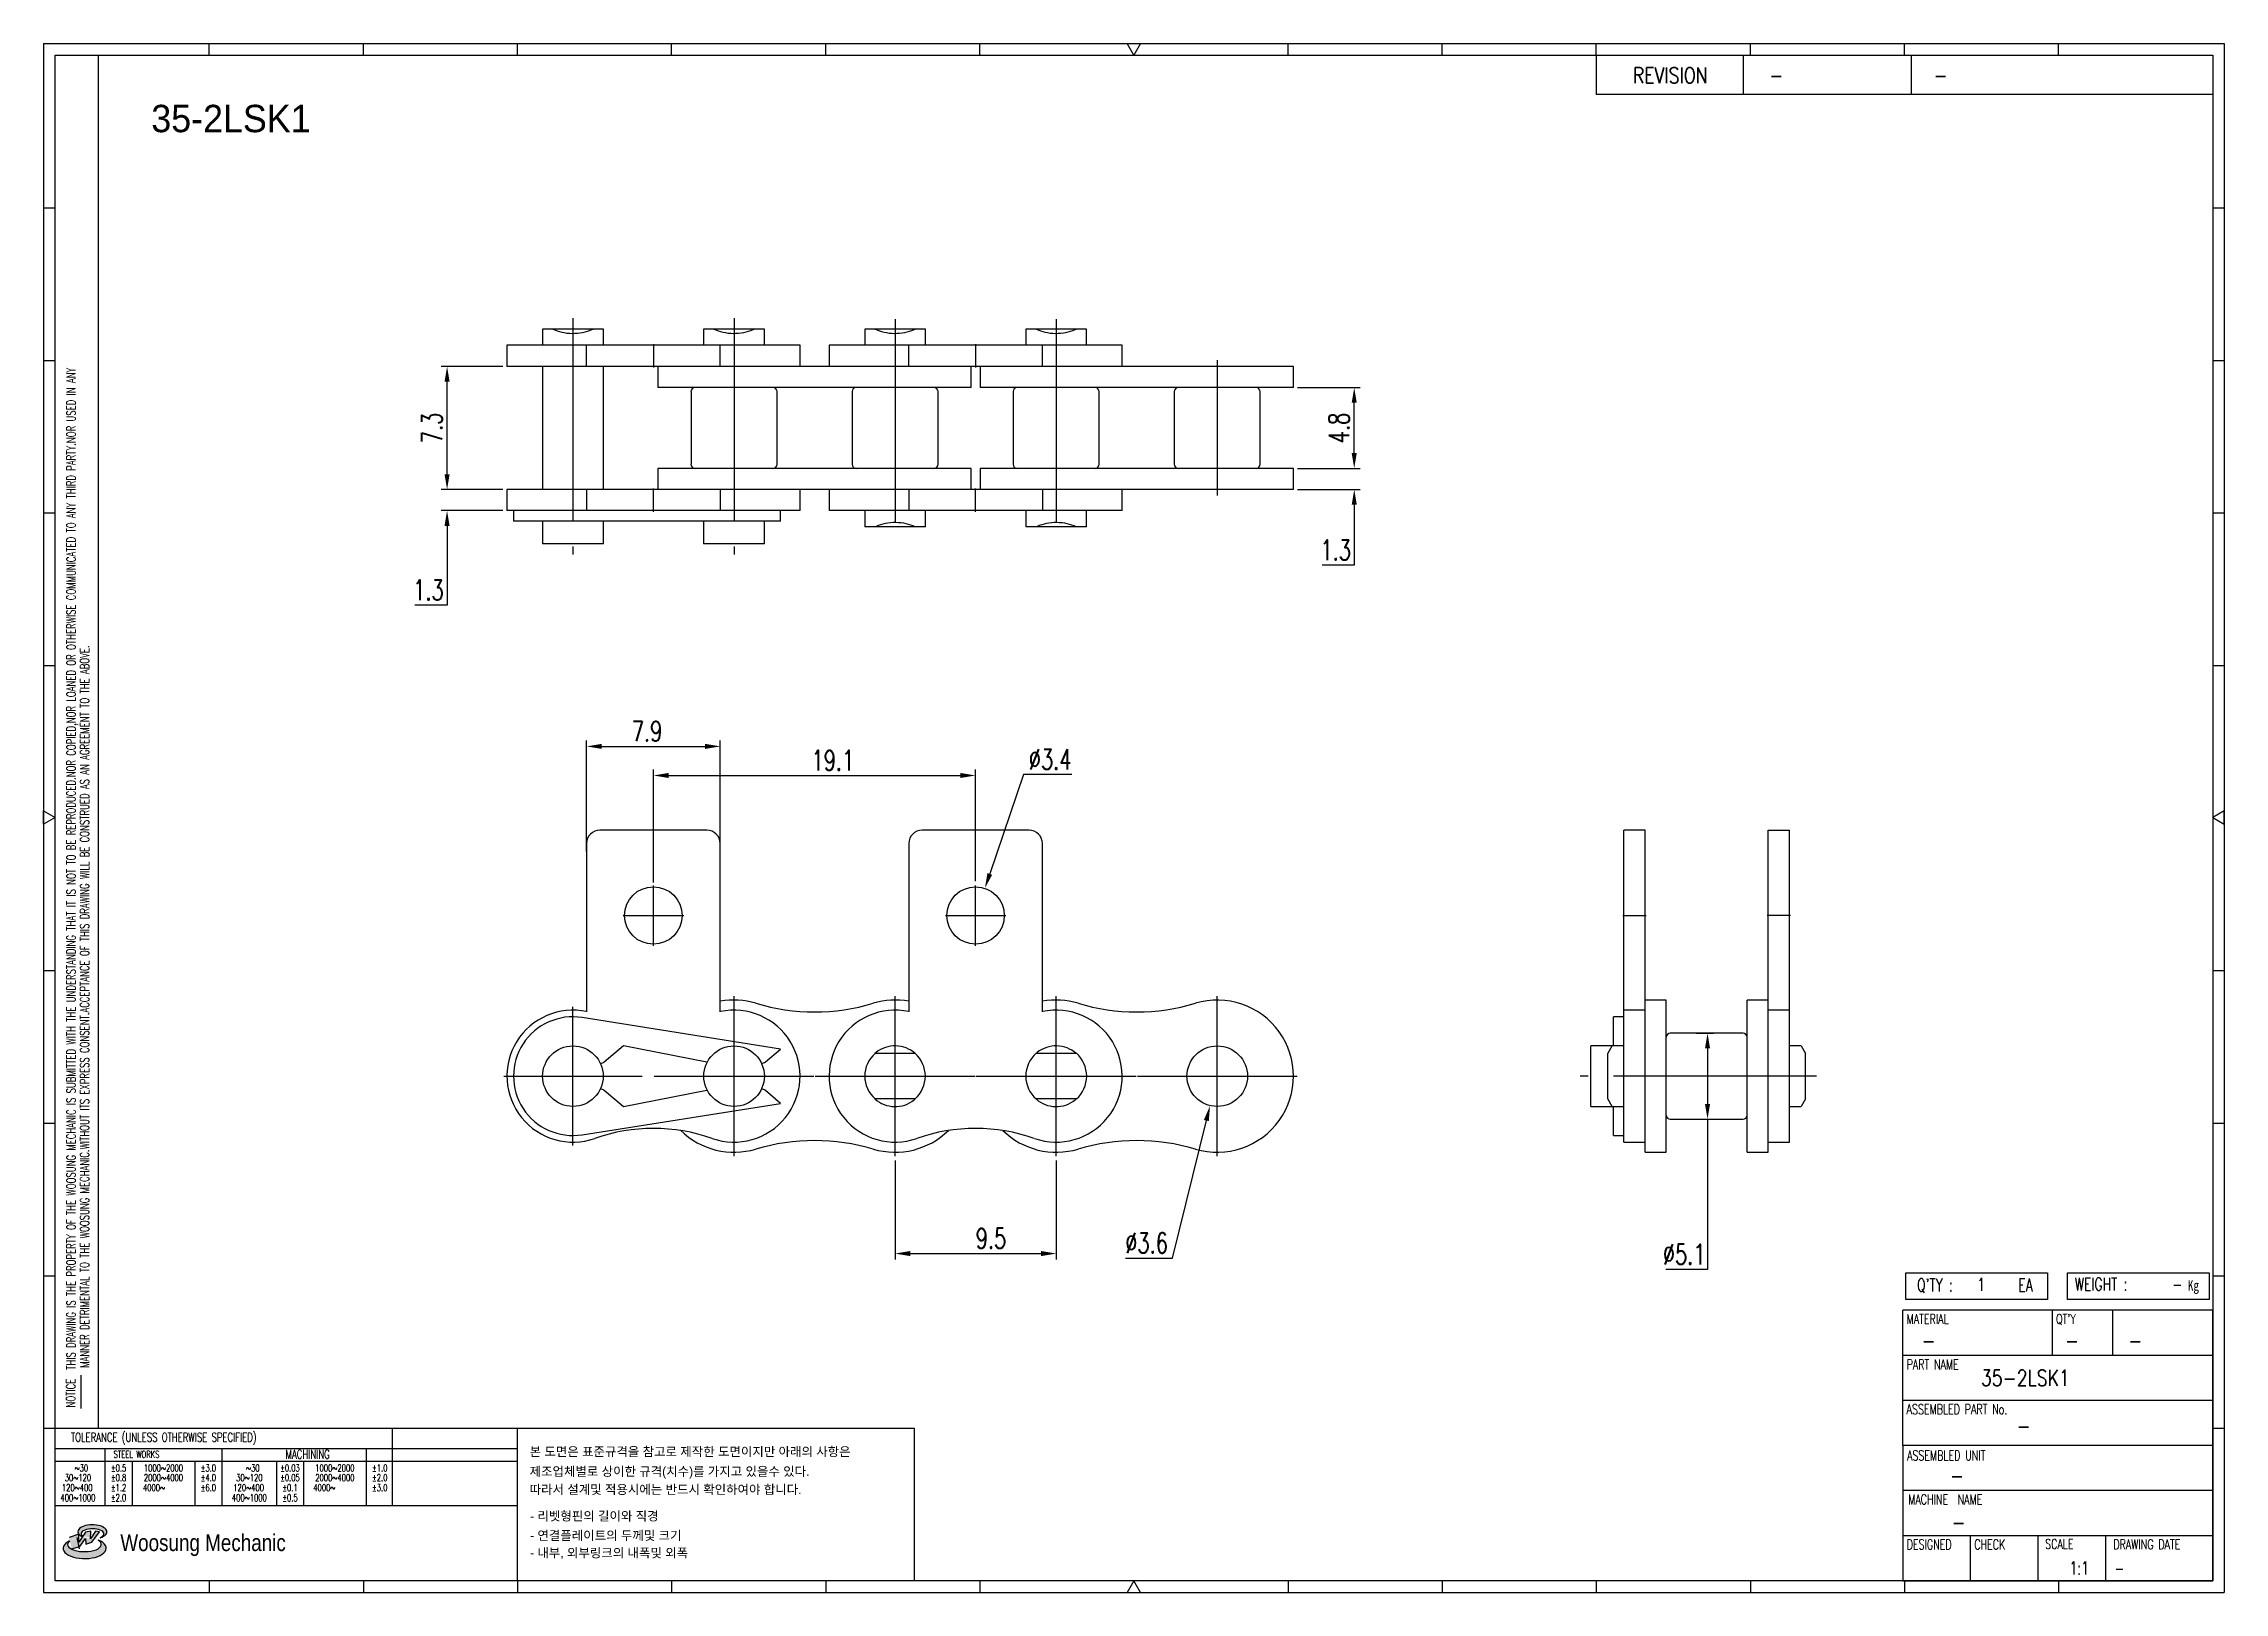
# Model space of a CAD drawing. Header units: millimetres. Extents: x 148 to 277, y 59 to 151.
import ezdxf
from ezdxf.enums import TextEntityAlignment as Align

# ---------------------------------------------------------------- set-up
doc = ezdxf.new("R2010")
doc.units = ezdxf.units.MM
doc.linetypes.add('AM_ISO08W050', pattern=[18, 12, -1.5, 3, -1.5])
doc.layers.get('Defpoints').update_dxf_attribs({"color": 80})
doc.layers.add('CL1', color=140, linetype='AM_ISO08W050', lineweight=25)
for name, color, linetype in [('S-DIM', 7, 'Continuous'), ('TITLE', 7, 'Continuous'), ('도면레이아웃', 7, 'Continuous')]:
    doc.layers.add(name, color=color, linetype=linetype)
doc.styles.add('HAN', font='ROMANS.shx', dxfattribs={"width": 0.7, "bigfont": 'whgtxt.shx'})
doc.styles.add('HKD_ST2', font='romans.shx', dxfattribs={"width": 0.7, "height": 4, "bigfont": '@extfont2.shx'})
doc.styles.add('HSG', font='SIMPLEX.shx', dxfattribs={"width": 0.7, "bigfont": 'HSG.shx'})
doc.styles.add('MtXpl_', font='Gulim.ttf')
doc.styles.add('SLDTEXTSTYLE4', font='arial.ttf', dxfattribs={"width": 0.8})
doc.dimstyles.new('AP0.5', dxfattribs={"dimscale": 0.5, "dimtxt": 2.4, "dimasz": 1.8, "dimexe": 0.7, "dimexo": 0.5, "dimgap": 0.6, "dimtad": 1, "dimtoh": 1, "dimdec": 1, "dimrnd": 0.01, "dimzin": 9, "dimdsep": 46, "dimtxsty": 'HSG', "dimcen": 0, "dimclrd": 251, "dimclre": 251, "dimclrt": 60, "dimazin": 2, "dimtp": 1, "dimtm": 1, "dimtfac": 0.5, "dimtdec": 1, "dimtofl": 0, "dimtmove": 0, "dimatfit": 3, "dimfxl": 0, "dimtvp": 1, "dimtolj": 2, "dimlwd": -1, "dimlwe": -1, "dimarcsym": 0})

# ---------------------------------------------------------------- blocks, each defined once
blk = doc.blocks.new('MAST')
at = {"layer": '도면레이아웃'}
h = blk.add_hatch(color=10, dxfattribs=at)
h.paths.add_polyline_path([(1.544, 35.177), (1.554, 34.966), (1.779, 35.034), (2.054, 35.422), (1.908, 35.446), (1.728, 35.167), (1.741, 35.439), (1.547, 35.405), (1.292, 35.041), (1.295, 35.33), (0.943, 35.208), (1.03, 34.8), (1.336, 34.885)])
edge = h.paths.add_edge_path()
edge.add_ellipse((1.795, 35.421), major_axis=(-0.53, 0), ratio=0.487785, start_angle=122.36065, end_angle=403.39574)
edge.add_line((1.411, 35.244), (1.419, 35.261))
edge.add_ellipse((1.798, 35.344), major_axis=(-0.423, 0), ratio=0.444396, start_angle=131.58977, end_angle=386.19408, ccw=False)
edge = h.paths.add_edge_path()
edge.add_ellipse((1.512, 34.815), major_axis=(-0.793, 0), ratio=0.480113, start_angle=314.67633, end_angle=590.85213)
edge.add_ellipse((1.501, 34.958), major_axis=(-0.62, 0), ratio=0.43311, start_angle=331.7024, end_angle=574.42495, ccw=False)
at = {"color": 140}
for p, q in [((0, 90.118), (80.15, 90.118)), ((0, 90.118), (0, 33.191)), ((80.15, 90.118), (80.15, 33.191)), ((57.068, 89.693), (57.068, 88.246)), ((62.47, 89.693), (62.47, 88.246)), ((68.635, 89.693), (68.635, 88.246)), ((79.725, 88.246), (57.068, 88.246)), ((68.449, 43.961), (68.449, 44.936)), ((68.449, 44.936), (73.654, 44.936)), ((73.654, 44.936), (73.654, 43.961)), ((74.39, 43.961), (74.39, 44.936)), ((74.39, 44.936), (79.595, 44.936)), ((79.595, 44.936), (79.595, 43.961)), ((68.336, 38.59), (68.336, 43.563)), ((79.725, 43.563), (68.336, 43.563)), ((73.654, 43.961), (68.449, 43.961)), ((73.827, 43.563), (73.827, 41.905)), ((79.595, 43.961), (74.39, 43.961)), ((76.037, 43.563), (76.037, 41.905)), ((79.725, 38.59), (79.725, 43.563)), ((79.725, 41.905), (68.336, 41.905)), ((79.725, 40.248), (68.336, 40.248)), ((68.336, 38.59), (68.336, 33.616)), ((79.725, 38.59), (68.336, 38.59)), ((79.725, 33.616), (79.725, 38.59)), ((79.725, 36.932), (68.336, 36.932)), ((79.725, 35.274), (68.336, 35.274)), ((70.822, 33.616), (70.822, 35.274)), ((73.309, 33.616), (73.309, 35.274)), ((75.796, 33.616), (75.796, 35.274)), ((0, 33.191), (80.15, 33.191)), ((68.336, 33.616), (79.725, 33.616))]:
    blk.add_line(p, q, dxfattribs=at)
for p, q in [((6.089, 89.693), (6.089, 90.118)), ((11.753, 89.693), (11.753, 90.118)), ((17.418, 89.693), (17.418, 90.118)), ((23.082, 89.693), (23.082, 90.118)), ((28.746, 89.693), (28.746, 90.118)), ((34.411, 89.693), (34.411, 90.118)), ((45.739, 89.693), (45.739, 90.118)), ((51.404, 89.693), (51.404, 90.118)), ((57.068, 89.693), (57.068, 90.118)), ((62.732, 89.693), (62.732, 90.118)), ((68.397, 89.693), (68.397, 90.118)), ((74.061, 89.693), (74.061, 90.118)), ((0, 84.085), (0.425, 84.085)), ((79.725, 84.085), (80.15, 84.085)), ((0, 78.478), (0.425, 78.478)), ((79.725, 78.478), (80.15, 78.478)), ((0, 72.87), (0.425, 72.87)), ((79.725, 72.87), (80.15, 72.87)), ((0, 67.262), (0.425, 67.262)), ((79.725, 67.262), (80.15, 67.262)), ((0, 56.047), (0.425, 56.047)), ((79.725, 56.047), (80.15, 56.047)), ((0, 50.439), (0.425, 50.439)), ((79.725, 50.439), (80.15, 50.439)), ((0, 44.832), (0.425, 44.832)), ((79.725, 44.832), (80.15, 44.832)), ((1.377, 39.947), (1.377, 41.174)), ((0, 39.224), (0.425, 39.224)), ((79.725, 39.224), (80.15, 39.224)), ((6.089, 33.616), (6.089, 33.191)), ((11.753, 33.616), (11.753, 33.191)), ((17.418, 33.616), (17.418, 33.191)), ((23.082, 33.616), (23.082, 33.191)), ((28.746, 33.616), (28.746, 33.191)), ((34.411, 33.616), (34.411, 33.191)), ((45.739, 33.616), (45.739, 33.191)), ((51.404, 33.616), (51.404, 33.191)), ((57.068, 33.616), (57.068, 33.191)), ((62.732, 33.616), (62.732, 33.191)), ((68.397, 33.616), (68.397, 33.191)), ((74.061, 33.616), (74.061, 33.191))]:
    blk.add_line(p, q)
at = {"color": 2}
for p, q in [((2.017, 39.224), (2.017, 89.693)), ((0.425, 39.224), (17.418, 39.224)), ((0.425, 38.487), (17.418, 38.487)), ((2.257, 38.487), (2.257, 36.382)), ((6.557, 38.5), (6.557, 36.382)), ((11.857, 38.487), (11.857, 36.382)), ((12.816, 39.224), (12.816, 36.382)), ((17.418, 33.616), (17.418, 39.224)), ((0.425, 38.012), (17.418, 38.012)), ((3.257, 38.012), (3.257, 36.382)), ((5.557, 38.012), (5.557, 36.382)), ((8.557, 38.012), (8.557, 36.382)), ((9.557, 38.026), (9.557, 36.382)), ((0.425, 36.382), (17.418, 36.382))]:
    blk.add_line(p, q, dxfattribs=at)
for points in [[(40.075, 89.693), (39.83, 90.118), (40.32, 90.118)], [(0.425, 61.679), (0, 61.433), (0, 61.924)], [(79.725, 61.679), (80.15, 61.433), (80.15, 61.924)], [(40.075, 33.616), (39.83, 33.191), (40.32, 33.191)]]:
    blk.add_lwpolyline(points, close=True)
at = {"color": 140}
blk.add_lwpolyline([(0.425, 89.693), (79.725, 89.693), (79.725, 33.616), (0.425, 33.616)], close=True, dxfattribs=at)
at = {"layer": '도면레이아웃'}
for p, q in [((1.295, 35.33), (0.943, 35.208)), ((1.547, 35.405), (1.292, 35.041)), ((1.292, 35.041), (1.295, 35.33)), ((1.741, 35.439), (1.547, 35.405)), ((1.908, 35.446), (1.728, 35.167)), ((1.728, 35.167), (1.741, 35.439)), ((1.779, 35.034), (2.054, 35.422)), ((2.054, 35.422), (1.908, 35.446)), ((1.03, 34.8), (1.336, 34.885)), ((1.224, 35.208), (1.311, 34.8)), ((1.224, 35.208), (1.224, 35.208)), ((1.336, 34.885), (1.544, 35.177)), ((1.419, 35.261), (1.411, 35.244)), ((1.544, 35.177), (1.554, 34.966)), ((1.554, 34.966), (1.779, 35.034))]:
    blk.add_line(p, q, dxfattribs=at)
for centre, major_axis, ratio, start_param, end_param in [((1.795, 35.421), (-0.53, 0), 0.487785, 2.135596, 7.040584), ((1.798, 35.344), (-0.423, 0), 0.444396, 2.296675, 6.740358), ((1.512, 34.815), (-0.793, 0), 0.480113, 5.492138, 10.312315), ((1.501, 34.958), (-0.62, 0), 0.43311, 5.789299, 10.025607)]:
    blk.add_ellipse(centre, major_axis=major_axis, ratio=ratio, start_param=start_param, end_param=end_param, dxfattribs=at)
for s, height, style, width, p in [('REVISION', 0.5806, 'HAN', 0.8, (58.415, 88.664)), ('-', 0.581, 'HAN', 0.8, (63.426, 88.664)), ('-', 0.581, 'HAN', 0.8, (69.468, 88.664)), ("Q'TY : ", 0.4746, 'HKD_ST2', 0.7, (68.857, 44.253)), ('1', 0.475, 'HKD_ST2', 0.7, (71.071, 44.275)), ('EA', 0.4746, 'HKD_ST2', 0.7, (72.578, 44.253)), ('WEIGHT : ', 0.4746, 'HKD_ST2', 0.7, (74.65, 44.286)), ('-', 0.581, 'HAN', 0.8, (69.029, 42.157)), ('-', 0.581, 'HAN', 0.8, (74.289, 42.157)), ('-', 0.581, 'HAN', 0.8, (76.623, 42.157)), ('-', 0.581, 'HAN', 0.8, (72.515, 39.013)), ('-', 0.581, 'HAN', 0.8, (70.067, 37.189)), ('-', 0.581, 'HAN', 0.8, (70.126, 35.48)), ('1:1', 0.4746, 'HKD_ST2', 0.7, (74.458, 33.848)), ('-', 0.475, 'HKD_ST2', 0.7, (76.112, 33.837))]:
    blk.add_text(s, height=height, dxfattribs=dict(style=style, width=width)).set_placement(p)
at = {"color": 6, "style": 'HKD_ST2', "width": 0.7}
for s, p in [(' THIS DRAWING IS THE PROPERTY OF THE WOOSUNG MECHANIC IS SUBMITTED WITH THE UNDERSTANDING THAT IT IS NOT TO BE REPRODUCED.NOR COPIED,NOR LOANED OR OTHERWISE COMMUNICATED TO ANY THIRD PARTY.NOR USED IN ANY', (1.173, 41.217)), ('MANNER DETRIMENTAL TO THE WOOSUNG MECHANIC.WITHOUT ITS EXPRESS CONSENT.ACCEPTANCE OF THIS DRAWING WILL BE CONSTRUED AS AN AGREEMENT TO THE ABOVE.', (1.672, 41.447))]:
    blk.add_text(s, height=0.326266, rotation=90, dxfattribs=at).set_placement(p)
at = {"style": 'HKD_ST2', "width": 0.7}
blk.add_text('-', height=0.475, dxfattribs=at).set_placement((78.613, 44.286), align=Align.RIGHT)
at = {"color": 254, "style": 'HKD_ST2', "width": 0.7}
for s, height, p in [('MATERIAL', 0.3651, (68.474, 43.425)), ("QT'Y", 0.3651, (73.965, 43.425)), ('PART NAME', 0.3651, (68.474, 41.756)), ('ASSEMBLED PART No.', 0.36511, (68.474, 40.109)), ('ASSEMBLED UNIT', 0.36511, (68.49, 38.408)), ('MACHINE  NAME', 0.36511, (68.532, 36.794)), ('DESIGNED', 0.3651, (68.474, 35.136)), ('CHECK', 0.3651, (70.961, 35.136)), ('SCALE', 0.3651, (73.566, 35.153)), ('DRAWING DATE', 0.36511, (76.071, 35.141))]:
    blk.add_text(s, height=height, dxfattribs=at).set_placement(p, align=Align.TOP_LEFT)
at = {"style": 'HKD_ST2', "width": 0.7}
blk.add_text('NOTICE', height=0.3263, rotation=90, dxfattribs=at).set_placement((1.163, 39.988))
blk.add_text('TOLERANCE (UNLESS OTHERWISE SPECIFIED)', height=0.32627, dxfattribs=at).set_placement((4.417, 38.896), align=Align.MIDDLE_CENTER)
at = {"color": 4, "style": 'HKD_ST2', "width": 0.7}
for s, height, p in [('%%12630', 0.261, (1.389, 37.762)), ('1000%%1262000', 0.26101, (4.407, 37.762)), ('%%12630', 0.261, (7.689, 37.762)), ('1000%%1262000', 0.26101, (10.707, 37.762)), ('120%%126400', 0.26101, (1.237, 37.045)), ('30%%126120', 0.261, (1.263, 37.411)), ('4000%%126', 0.261, (4.061, 37.045)), ('2000%%1264000', 0.26101, (4.407, 37.411)), ('120%%126400', 0.26101, (7.537, 37.045)), ('30%%126120', 0.261, (7.563, 37.411)), ('4000%%126', 0.261, (10.321, 37.045)), ('2000%%1264000', 0.26101, (10.707, 37.411)), ('400%%1261000', 0.26101, (1.263, 36.67)), ('400%%1261000', 0.26101, (7.563, 36.67))]:
    blk.add_text(s, height=height, dxfattribs=at).set_placement(p, align=Align.MIDDLE_CENTER)
for s, height, p in [('%%P0.5', 0.261, (2.757, 37.762)), ('STEEL WORKS', 0.26101, (3.416, 38.268)), ('%%P3.0', 0.261, (6.057, 37.762)), ('%%P0.03', 0.261, (9.057, 37.762)), ('MACHINING', 0.3263, (9.707, 38.27)), ('%%P1.0', 0.261, (12.357, 37.762)), ('%%P0.8', 0.261, (2.757, 37.411)), ('%%P1.2', 0.261, (2.757, 37.045)), ('%%P4.0', 0.261, (6.057, 37.411)), ('%%P6.0', 0.261, (6.057, 37.045)), ('%%P0.05', 0.261, (9.057, 37.411)), ('%%P0.1', 0.261, (9.057, 37.045)), ('%%P2.0', 0.261, (12.357, 37.411)), ('%%P3.0', 0.261, (12.357, 37.045)), ('%%P2.0', 0.261, (2.757, 36.67)), ('%%P0.5', 0.261, (9.057, 36.67))]:
    blk.add_text(s, height=height, dxfattribs=at).set_placement(p, align=Align.MIDDLE)
at = {"color": 1, "style": 'SLDTEXTSTYLE4', "width": 0.8}
blk.add_text('Woosung Mechanic', height=0.61957, dxfattribs=at).set_placement((2.822, 34.711))
at = {"layer": 'TITLE', "width": 0.8}
blk.add_text('Kg', height=0.3789, dxfattribs=at).set_placement((78.807, 44.286))
blk = doc.blocks.new('*D2')
at = {"layer": 'Defpoints', "color": 0, "transparency": 16777216}
for p in [(245.56, 92.12), (245.56, 87.04), (246.48, 87.04)]:
    blk.add_point(p, dxfattribs=at)
at = {"layer": 'S-DIM', "color": 251, "transparency": 16777216}
for p, q in [((245.81, 92.12), (246.83, 92.12)), ((246.48, 91.22), (246.48, 87.94)), ((245.81, 87.04), (246.83, 87.04)), ((246.48, 87.04), (246.48, 78.15)), ((246.48, 78.15), (244.02, 78.15))]:
    blk.add_line(p, q, dxfattribs=at)
for points in [[(246.33, 91.22), (246.63, 91.22), (246.48, 92.12)], [(246.33, 87.94), (246.63, 87.94), (246.48, 87.04)]]:
    blk.add_solid(points, dxfattribs=at)
at = {"layer": 'S-DIM', "color": 60, "transparency": 16777216, "insert": (245.1, 79.05), "char_height": 1.2, "attachment_point": 5, "style": 'HSG'}
blk.add_mtext('\\A2;%%c5.1', dxfattribs=at)
blk = doc.blocks.new('*D3')
at = {"layer": 'Defpoints', "color": 0, "transparency": 16777216}
for p in [(198.44, 84.85), (207.97, 84.85), (207.97, 79.09)]:
    blk.add_point(p, dxfattribs=at)
at = {"layer": 'S-DIM', "color": 251, "transparency": 16777216}
for p, q in [((198.44, 84.6), (198.44, 78.74)), ((207.97, 84.6), (207.97, 78.74)), ((199.34, 79.09), (207.07, 79.09))]:
    blk.add_line(p, q, dxfattribs=at)
for points in [[(199.34, 79.24), (199.34, 78.94), (198.44, 79.09)], [(207.07, 79.24), (207.07, 78.94), (207.97, 79.09)]]:
    blk.add_solid(points, dxfattribs=at)
at = {"layer": 'S-DIM', "color": 60, "transparency": 16777216, "insert": (204.11, 79.99), "char_height": 1.2, "attachment_point": 5, "style": 'HSG'}
blk.add_mtext('\\A2;9.5', dxfattribs=at)
blk = doc.blocks.new('*D4')
at = {"layer": 'Defpoints', "color": 0, "transparency": 16777216}
for p in [(217.92, 91.32), (217.06, 87.83)]:
    blk.add_point(p, dxfattribs=at)
at = {"layer": 'S-DIM', "color": 251, "transparency": 16777216}
for p, q in [((214.85, 78.82), (216.85, 86.96)), ((212.07, 78.82), (214.85, 78.82))]:
    blk.add_line(p, q, dxfattribs=at)
blk.add_solid([(216.7, 86.99), (216.99, 86.92), (217.06, 87.83)], dxfattribs=at)
at = {"layer": 'S-DIM', "color": 60, "transparency": 16777216, "insert": (213.31, 79.72), "char_height": 1.2, "attachment_point": 5, "style": 'HSG'}
blk.add_mtext('\\A2;∅3.6', dxfattribs=at)
blk = doc.blocks.new('*D5')
at = {"layer": 'Defpoints', "color": 0, "transparency": 16777216}
for p in [(188.1, 109.08), (180.2, 102.61), (188.1, 102.61)]:
    blk.add_point(p, dxfattribs=at)
at = {"layer": 'S-DIM', "color": 251, "transparency": 16777216}
for p, q in [((180.2, 102.86), (180.2, 109.43)), ((181.1, 109.08), (187.2, 109.08)), ((188.1, 102.86), (188.1, 109.43))]:
    blk.add_line(p, q, dxfattribs=at)
for points in [[(181.1, 109.23), (181.1, 108.93), (180.2, 109.08)], [(187.2, 109.23), (187.2, 108.93), (188.1, 109.08)]]:
    blk.add_solid(points, dxfattribs=at)
at = {"layer": 'S-DIM', "color": 60, "transparency": 16777216, "insert": (183.77, 109.98), "char_height": 1.2, "attachment_point": 5, "style": 'HSG'}
blk.add_mtext('\\A2;7.9', dxfattribs=at)
blk = doc.blocks.new('*D6')
at = {"layer": 'Defpoints', "color": 0, "transparency": 16777216}
for p in [(203.2, 107.36), (184.15, 100.78), (203.2, 100.86)]:
    blk.add_point(p, dxfattribs=at)
at = {"layer": 'S-DIM', "color": 251, "transparency": 16777216}
for p, q in [((184.15, 101.03), (184.15, 107.71)), ((185.05, 107.36), (202.3, 107.36)), ((203.2, 101.11), (203.2, 107.71))]:
    blk.add_line(p, q, dxfattribs=at)
for points in [[(185.05, 107.51), (185.05, 107.21), (184.15, 107.36)], [(202.3, 107.51), (202.3, 107.21), (203.2, 107.36)]]:
    blk.add_solid(points, dxfattribs=at)
at = {"layer": 'S-DIM', "color": 60, "transparency": 16777216, "insert": (194.76, 108.26), "char_height": 1.2, "attachment_point": 5, "style": 'HSG'}
blk.add_mtext('\\A2;19.1', dxfattribs=at)
blk = doc.blocks.new('*D7')
at = {"layer": 'Defpoints', "color": 0, "transparency": 16777216}
for p in [(203.75, 100.69), (202.66, 97.47)]:
    blk.add_point(p, dxfattribs=at)
at = {"layer": 'S-DIM', "color": 251, "transparency": 16777216}
for p, q in [((206.03, 107.41), (204.04, 101.54)), ((208.89, 107.41), (206.03, 107.41))]:
    blk.add_line(p, q, dxfattribs=at)
blk.add_solid([(203.9, 101.59), (204.18, 101.49), (203.75, 100.69)], dxfattribs=at)
at = {"layer": 'S-DIM', "color": 60, "transparency": 16777216, "insert": (207.61, 108.31), "char_height": 1.2, "attachment_point": 5, "style": 'HSG'}
blk.add_mtext('\\A2;∅3.4', dxfattribs=at)
blk = doc.blocks.new('*D8')
at = {"layer": 'Defpoints', "color": 0, "transparency": 16777216}
for p in [(221.99, 125.52), (225.59, 125.52), (221.99, 124.27)]:
    blk.add_point(p, dxfattribs=at)
at = {"layer": 'S-DIM', "color": 251, "transparency": 16777216}
for p, q in [((225.59, 126.42), (225.59, 127.32)), ((222.24, 125.52), (225.94, 125.52)), ((222.24, 124.27), (225.94, 124.27)), ((225.59, 123.37), (225.59, 119.79)), ((225.59, 119.79), (223.69, 119.79))]:
    blk.add_line(p, q, dxfattribs=at)
for points in [[(225.44, 126.42), (225.74, 126.42), (225.59, 125.52)], [(225.44, 123.37), (225.74, 123.37), (225.59, 124.27)]]:
    blk.add_solid(points, dxfattribs=at)
at = {"layer": 'S-DIM', "color": 60, "transparency": 16777216, "insert": (224.49, 120.69), "char_height": 1.2, "attachment_point": 5, "style": 'HSG'}
blk.add_mtext('\\A2;1.3', dxfattribs=at)
blk = doc.blocks.new('*D9')
at = {"layer": 'Defpoints', "color": 0, "transparency": 16777216}
for p in [(221.99, 130.3), (225.59, 130.3), (221.99, 125.52)]:
    blk.add_point(p, dxfattribs=at)
at = {"layer": 'S-DIM', "color": 251, "transparency": 16777216}
for p, q in [((222.24, 130.3), (225.94, 130.3)), ((225.59, 126.42), (225.59, 129.4)), ((222.24, 125.52), (225.94, 125.52))]:
    blk.add_line(p, q, dxfattribs=at)
for points in [[(225.44, 129.4), (225.74, 129.4), (225.59, 130.3)], [(225.44, 126.42), (225.74, 126.42), (225.59, 125.52)]]:
    blk.add_solid(points, dxfattribs=at)
at = {"layer": 'S-DIM', "color": 60, "transparency": 16777216, "insert": (224.69, 127.91), "char_height": 1.2, "attachment_point": 5, "rotation": 90, "style": 'HSG'}
blk.add_mtext('\\A2;4.8', dxfattribs=at)
blk = doc.blocks.new('*D10')
at = {"layer": 'Defpoints', "color": 0, "transparency": 16777216}
for p in [(171.95, 124.27), (175.49, 124.27), (175.49, 123.02)]:
    blk.add_point(p, dxfattribs=at)
at = {"layer": 'S-DIM', "color": 251, "transparency": 16777216}
for p, q in [((171.95, 125.17), (171.95, 126.07)), ((175.24, 124.27), (171.6, 124.27)), ((175.24, 123.02), (171.6, 123.02)), ((171.95, 122.12), (171.95, 117.43)), ((171.95, 117.43), (170.05, 117.43))]:
    blk.add_line(p, q, dxfattribs=at)
for points in [[(171.8, 125.17), (172.1, 125.17), (171.95, 124.27)], [(171.8, 122.12), (172.1, 122.12), (171.95, 123.02)]]:
    blk.add_solid(points, dxfattribs=at)
at = {"layer": 'S-DIM', "color": 60, "transparency": 16777216, "insert": (170.85, 118.33), "char_height": 1.2, "attachment_point": 5, "style": 'HSG'}
blk.add_mtext('\\A2;1.3', dxfattribs=at)
blk = doc.blocks.new('*D11')
at = {"layer": 'Defpoints', "color": 0, "transparency": 16777216}
for p in [(171.95, 131.55), (175.49, 131.55), (175.49, 124.27)]:
    blk.add_point(p, dxfattribs=at)
at = {"layer": 'S-DIM', "color": 251, "transparency": 16777216}
for p, q in [((175.24, 131.55), (171.6, 131.55)), ((171.95, 125.17), (171.95, 130.65)), ((175.24, 124.27), (171.6, 124.27))]:
    blk.add_line(p, q, dxfattribs=at)
for points in [[(171.8, 130.65), (172.1, 130.65), (171.95, 131.55)], [(171.8, 125.17), (172.1, 125.17), (171.95, 124.27)]]:
    blk.add_solid(points, dxfattribs=at)
at = {"layer": 'S-DIM', "color": 60, "transparency": 16777216, "insert": (171.05, 127.91), "char_height": 1.2, "attachment_point": 5, "rotation": 90, "style": 'HSG'}
blk.add_mtext('\\A2;7.3', dxfattribs=at)

msp = doc.modelspace()

# ---------------------------------------------------------------- linework, layer by layer
for p, q in [((181.19, 133.76), (177.6, 133.76)), ((177.6, 133.76), (177.6, 132.8)), ((178.2, 133.76), (178.33, 133.71)), ((178.33, 133.71), (178.46, 133.65)), ((178.46, 133.65), (178.59, 133.61)), ((178.59, 133.61), (178.74, 133.57)), ((178.74, 133.57), (178.88, 133.55)), ((178.88, 133.55), (179.04, 133.52)), ((179.04, 133.52), (179.19, 133.51)), ((179.19, 133.51), (179.35, 133.5)), ((179.35, 133.5), (179.5, 133.51)), ((179.5, 133.51), (179.66, 133.51)), ((179.66, 133.51), (179.81, 133.53)), ((179.81, 133.53), (179.96, 133.56)), ((179.96, 133.56), (180.11, 133.59)), ((180.11, 133.59), (180.25, 133.63)), ((180.25, 133.63), (180.38, 133.68)), ((180.38, 133.68), (180.51, 133.73)), ((180.51, 133.73), (180.58, 133.76)), ((181.19, 132.8), (181.19, 133.76)), ((190.71, 133.76), (187.12, 133.76)), ((187.12, 133.76), (187.12, 132.8)), ((187.73, 133.76), (187.85, 133.71)), ((187.85, 133.71), (187.98, 133.65)), ((187.98, 133.65), (188.12, 133.61)), ((188.12, 133.61), (188.26, 133.57)), ((188.26, 133.57), (188.41, 133.55)), ((188.41, 133.55), (188.56, 133.52)), ((188.56, 133.52), (188.72, 133.51)), ((188.72, 133.51), (188.87, 133.5)), ((188.87, 133.5), (189.03, 133.51)), ((189.03, 133.51), (189.18, 133.51)), ((189.18, 133.51), (189.34, 133.53)), ((189.34, 133.53), (189.49, 133.56)), ((189.49, 133.56), (189.63, 133.59)), ((189.63, 133.59), (189.77, 133.63)), ((189.77, 133.63), (189.91, 133.68)), ((189.91, 133.68), (190.04, 133.73)), ((190.04, 133.73), (190.1, 133.76)), ((190.71, 132.8), (190.71, 133.76)), ((200.24, 133.76), (196.65, 133.76)), ((196.65, 133.76), (196.65, 132.8)), ((197.25, 133.76), (197.38, 133.71)), ((197.38, 133.71), (197.51, 133.65)), ((197.51, 133.65), (197.64, 133.61)), ((197.64, 133.61), (197.79, 133.57)), ((197.79, 133.57), (197.93, 133.55)), ((197.93, 133.55), (198.09, 133.52)), ((198.09, 133.52), (198.24, 133.51)), ((198.24, 133.51), (198.4, 133.5)), ((198.4, 133.5), (198.55, 133.51)), ((198.55, 133.51), (198.71, 133.51)), ((198.71, 133.51), (198.86, 133.53)), ((198.86, 133.53), (199.01, 133.56)), ((199.01, 133.56), (199.16, 133.59)), ((199.16, 133.59), (199.3, 133.63)), ((199.3, 133.63), (199.43, 133.68)), ((199.43, 133.68), (199.56, 133.73)), ((199.56, 133.73), (199.63, 133.76)), ((200.24, 132.8), (200.24, 133.76)), ((209.76, 133.76), (206.17, 133.76)), ((206.17, 133.76), (206.17, 132.8)), ((206.78, 133.76), (206.9, 133.71)), ((206.9, 133.71), (207.03, 133.65)), ((207.03, 133.65), (207.17, 133.61)), ((207.17, 133.61), (207.31, 133.57)), ((207.31, 133.57), (207.46, 133.55)), ((207.46, 133.55), (207.61, 133.52)), ((207.61, 133.52), (207.77, 133.51)), ((207.77, 133.51), (207.92, 133.5)), ((207.92, 133.5), (208.08, 133.51)), ((208.08, 133.51), (208.23, 133.51)), ((208.23, 133.51), (208.39, 133.53)), ((208.39, 133.53), (208.54, 133.56)), ((208.54, 133.56), (208.68, 133.59)), ((208.68, 133.59), (208.82, 133.63)), ((208.82, 133.63), (208.96, 133.68)), ((208.96, 133.68), (209.09, 133.73)), ((209.09, 133.73), (209.15, 133.76)), ((209.76, 132.8), (209.76, 133.76)), ((175.49, 132.8), (175.49, 131.55)), ((192.82, 132.8), (175.49, 132.8)), ((188.1, 131.55), (175.49, 131.55)), ((177.6, 131.55), (177.6, 124.27)), ((180.2, 131.55), (180.2, 132.8)), ((181.19, 124.27), (181.19, 131.55)), ((184.42, 131.55), (184.42, 130.3)), ((188.1, 131.55), (188.1, 132.8)), ((199.25, 131.55), (188.1, 131.55)), ((192.82, 131.55), (192.82, 132.8)), ((194.54, 132.8), (194.54, 131.55)), ((211.87, 132.8), (194.54, 132.8)), ((199.25, 131.55), (199.25, 132.8)), ((207.15, 131.55), (199.25, 131.55)), ((202.94, 130.3), (202.94, 131.55)), ((203.47, 131.55), (203.47, 130.3)), ((207.15, 131.55), (207.15, 132.8)), ((221.99, 131.55), (207.15, 131.55)), ((211.87, 131.55), (211.87, 132.8)), ((221.99, 130.3), (221.99, 131.55)), ((202.94, 130.3), (184.42, 130.3)), ((221.99, 130.3), (203.47, 130.3)), ((186.38, 130.06), (186.38, 125.76)), ((191.46, 125.76), (191.46, 130.06)), ((195.9, 130.06), (195.9, 125.76)), ((200.98, 125.76), (200.98, 130.06)), ((205.43, 130.06), (205.43, 125.76)), ((210.51, 125.76), (210.51, 130.06)), ((214.95, 130.06), (214.95, 125.76)), ((220.03, 125.76), (220.03, 130.06)), ((184.42, 125.52), (184.42, 124.27)), ((202.94, 125.52), (184.42, 125.52)), ((202.94, 124.27), (202.94, 125.52)), ((203.47, 125.52), (203.47, 124.27)), ((221.99, 125.52), (203.47, 125.52)), ((221.99, 124.27), (221.99, 125.52)), ((175.49, 124.27), (175.49, 123.02)), ((188.1, 124.27), (175.49, 124.27)), ((180.2, 124.27), (180.2, 123.02)), ((199.25, 124.27), (188.1, 124.27)), ((188.1, 124.27), (188.1, 123.02)), ((192.82, 123.02), (192.82, 124.27)), ((194.54, 124.27), (194.54, 123.02)), ((199.25, 124.27), (199.25, 123.02)), ((207.15, 124.27), (199.25, 124.27)), ((221.99, 124.27), (207.15, 124.27)), ((207.15, 124.27), (207.15, 123.02)), ((211.87, 123.02), (211.87, 124.27)), ((192.82, 123.02), (175.49, 123.02)), ((175.88, 123.02), (175.88, 122.4)), ((191.67, 122.4), (191.67, 123.02)), ((211.87, 123.02), (194.54, 123.02)), ((196.65, 123.02), (196.65, 122.06)), ((200.24, 122.06), (200.24, 123.02)), ((206.17, 123.02), (206.17, 122.06)), ((209.76, 122.06), (209.76, 123.02)), ((191.67, 122.4), (175.88, 122.4)), ((177.6, 122.4), (177.6, 121.06)), ((181.19, 121.06), (181.19, 122.4)), ((187.12, 122.4), (187.12, 121.06)), ((190.71, 121.06), (190.71, 122.4)), ((200.24, 122.06), (196.65, 122.06)), ((197.32, 122.09), (197.25, 122.06)), ((197.45, 122.15), (197.32, 122.09)), ((197.58, 122.19), (197.45, 122.15)), ((197.72, 122.23), (197.58, 122.19)), ((197.87, 122.27), (197.72, 122.23)), ((198.02, 122.29), (197.87, 122.27)), ((198.17, 122.31), (198.02, 122.29)), ((198.33, 122.32), (198.17, 122.31)), ((198.49, 122.32), (198.33, 122.32)), ((198.64, 122.31), (198.49, 122.32)), ((198.8, 122.3), (198.64, 122.31)), ((198.95, 122.28), (198.8, 122.3)), ((199.1, 122.25), (198.95, 122.28)), ((199.24, 122.21), (199.1, 122.25)), ((199.38, 122.17), (199.24, 122.21)), ((199.51, 122.12), (199.38, 122.17)), ((199.63, 122.06), (199.51, 122.12)), ((209.76, 122.06), (206.17, 122.06)), ((206.85, 122.09), (206.78, 122.06)), ((206.97, 122.15), (206.85, 122.09)), ((207.11, 122.19), (206.97, 122.15)), ((207.25, 122.23), (207.11, 122.19)), ((207.39, 122.27), (207.25, 122.23)), ((207.54, 122.29), (207.39, 122.27)), ((207.7, 122.31), (207.54, 122.29)), ((207.85, 122.32), (207.7, 122.31)), ((208.01, 122.32), (207.85, 122.32)), ((208.17, 122.31), (208.01, 122.32)), ((208.32, 122.3), (208.17, 122.31)), ((208.47, 122.28), (208.32, 122.3)), ((208.62, 122.25), (208.47, 122.28)), ((208.76, 122.21), (208.62, 122.25)), ((208.9, 122.17), (208.76, 122.21)), ((209.03, 122.12), (208.9, 122.17)), ((209.15, 122.06), (209.03, 122.12)), ((181.19, 121.06), (177.6, 121.06)), ((190.71, 121.06), (187.12, 121.06)), ((180.2, 103.34), (180.2, 93.39)), ((187.31, 104.13), (180.99, 104.13)), ((188.1, 93.39), (188.1, 103.34)), ((199.25, 103.34), (199.25, 93.39)), ((206.36, 104.13), (200.04, 104.13)), ((207.15, 93.39), (207.15, 103.34)), ((242.79, 104.13), (241.54, 104.13)), ((241.54, 85.68), (241.54, 104.13)), ((242.79, 94.08), (242.79, 104.13)), ((250.07, 94.08), (250.07, 104.13)), ((250.07, 104.13), (251.32, 104.13)), ((251.32, 85.68), (251.32, 104.13)), ((191.67, 91.18), (179.94, 93.04)), ((240.92, 91.37), (240.92, 93.09)), ((241.54, 93.09), (240.92, 93.09)), ((242.79, 93.48), (241.54, 93.48)), ((244.04, 94.08), (242.79, 94.08)), ((242.79, 85.08), (242.79, 94.08)), ((244.04, 85.08), (244.04, 94.08)), ((250.07, 94.08), (248.82, 94.08)), ((248.82, 85.08), (248.82, 94.08)), ((250.07, 85.08), (250.07, 94.08)), ((251.32, 93.48), (250.07, 93.48)), ((248.58, 92.12), (244.28, 92.12)), ((181.24, 90.42), (182.39, 91.39)), ((182.39, 91.39), (187.3, 90.42)), ((190.77, 90.42), (191.67, 91.18)), ((197.32, 90.98), (197.25, 90.92)), ((199.63, 90.92), (197.25, 90.92)), ((197.45, 91.07), (197.32, 90.98)), ((197.58, 91.15), (197.45, 91.07)), ((197.72, 91.22), (197.58, 91.15)), ((197.87, 91.28), (197.72, 91.22)), ((198.02, 91.32), (197.87, 91.28)), ((198.17, 91.35), (198.02, 91.32)), ((198.33, 91.37), (198.17, 91.35)), ((198.49, 91.37), (198.33, 91.37)), ((198.64, 91.36), (198.49, 91.37)), ((198.8, 91.34), (198.64, 91.36)), ((198.95, 91.3), (198.8, 91.34)), ((199.1, 91.25), (198.95, 91.3)), ((199.24, 91.18), (199.1, 91.25)), ((199.38, 91.11), (199.24, 91.18)), ((199.51, 91.02), (199.38, 91.11)), ((199.63, 90.92), (199.51, 91.02)), ((206.85, 90.98), (206.78, 90.92)), ((209.15, 90.92), (206.78, 90.92)), ((206.97, 91.07), (206.85, 90.98)), ((207.11, 91.15), (206.97, 91.07)), ((207.25, 91.22), (207.11, 91.15)), ((207.39, 91.28), (207.25, 91.22)), ((207.54, 91.32), (207.39, 91.28)), ((207.7, 91.35), (207.54, 91.32)), ((207.85, 91.37), (207.7, 91.35)), ((208.01, 91.37), (207.85, 91.37)), ((208.17, 91.36), (208.01, 91.37)), ((208.32, 91.34), (208.17, 91.36)), ((208.47, 91.3), (208.32, 91.34)), ((208.62, 91.25), (208.47, 91.3)), ((208.76, 91.18), (208.62, 91.25)), ((208.9, 91.11), (208.76, 91.18)), ((209.03, 91.02), (208.9, 91.11)), ((209.15, 90.92), (209.03, 91.02)), ((239.58, 87.78), (239.58, 91.37)), ((240.84, 91.37), (239.58, 91.37)), ((240.58, 90.92), (240.84, 91.37)), ((240.58, 88.23), (240.58, 90.92)), ((241.54, 91.37), (240.84, 91.37)), ((252.02, 91.37), (251.32, 91.37)), ((252.02, 91.37), (252.28, 90.92)), ((252.28, 88.23), (252.28, 90.92)), ((179.94, 86.11), (191.67, 87.97)), ((182.39, 87.76), (181.24, 88.73)), ((187.3, 88.74), (182.39, 87.76)), ((191.67, 87.97), (190.77, 88.73)), ((197.25, 88.23), (197.38, 88.13)), ((199.63, 88.23), (197.25, 88.23)), ((197.38, 88.13), (197.51, 88.04)), ((197.51, 88.04), (197.64, 87.97)), ((197.64, 87.97), (197.79, 87.9)), ((197.79, 87.9), (197.93, 87.85)), ((197.93, 87.85), (198.09, 87.82)), ((198.09, 87.82), (198.24, 87.79)), ((198.24, 87.79), (198.4, 87.78)), ((198.4, 87.78), (198.55, 87.78)), ((198.55, 87.78), (198.71, 87.8)), ((198.71, 87.8), (198.86, 87.83)), ((198.86, 87.83), (199.01, 87.87)), ((199.01, 87.87), (199.16, 87.93)), ((199.16, 87.93), (199.3, 88)), ((199.3, 88), (199.43, 88.08)), ((199.43, 88.08), (199.56, 88.17)), ((199.56, 88.17), (199.63, 88.23)), ((206.78, 88.23), (206.9, 88.13)), ((209.15, 88.23), (206.78, 88.23)), ((206.9, 88.13), (207.03, 88.04)), ((207.03, 88.04), (207.17, 87.97)), ((207.17, 87.97), (207.31, 87.9)), ((207.31, 87.9), (207.46, 87.85)), ((207.46, 87.85), (207.61, 87.82)), ((207.61, 87.82), (207.77, 87.79)), ((207.77, 87.79), (207.92, 87.78)), ((207.92, 87.78), (208.08, 87.78)), ((208.08, 87.78), (208.23, 87.8)), ((208.23, 87.8), (208.39, 87.83)), ((208.39, 87.83), (208.54, 87.87)), ((208.54, 87.87), (208.68, 87.93)), ((208.68, 87.93), (208.82, 88)), ((208.82, 88), (208.96, 88.08)), ((208.96, 88.08), (209.09, 88.17)), ((209.09, 88.17), (209.15, 88.23)), ((239.58, 87.78), (240.84, 87.78)), ((240.84, 87.78), (240.58, 88.23)), ((240.84, 87.78), (241.54, 87.78)), ((240.92, 86.07), (240.92, 87.78)), ((251.32, 87.78), (252.02, 87.78)), ((252.28, 88.23), (252.02, 87.78)), ((244.28, 87.04), (248.58, 87.04)), ((240.92, 86.07), (241.54, 86.07)), ((241.54, 85.68), (242.79, 85.68)), ((250.07, 85.68), (251.32, 85.68)), ((242.79, 85.08), (244.04, 85.08)), ((248.82, 85.08), (250.07, 85.08))]:
    msp.add_line(p, q)
at = {"color": 140}
msp.add_lwpolyline([(176.12, 68.76), (199.57, 68.76), (199.57, 59.74), (176.12, 59.74)], close=True, dxfattribs=at)
for centre, radius in [((184.15, 99.08), 1.7), ((203.2, 99.08), 1.7), ((179.39, 89.58), 1.79), ((188.92, 89.58), 1.79), ((217.49, 89.58), 1.79)]:
    msp.add_circle(centre, radius)
for centre, radius, start, end in [((186.61, 130.06), 0.239, 90, 180), ((191.22, 130.06), 0.239, 0, 90), ((196.14, 130.06), 0.239, 90, 180), ((200.74, 130.06), 0.239, 0, 90), ((205.66, 130.06), 0.239, 90, 180), ((210.27, 130.06), 0.239, 0, 90), ((215.19, 130.06), 0.239, 90, 180), ((219.79, 130.06), 0.239, 0, 90), ((186.61, 125.76), 0.239, 180, 270), ((191.22, 125.76), 0.239, 270, 0), ((196.14, 125.76), 0.239, 180, 270), ((200.74, 125.76), 0.239, 270, 0), ((205.66, 125.76), 0.239, 180, 270), ((210.27, 125.76), 0.239, 270, 0), ((215.19, 125.76), 0.239, 180, 270), ((219.79, 125.76), 0.239, 270, 0), ((180.99, 103.34), 0.79, 90, 180), ((187.31, 103.34), 0.79, 0, 90), ((200.04, 103.34), 0.79, 90, 180), ((206.36, 103.34), 0.79, 0, 90), ((179.39, 89.58), 3.9, 77.9753, 289.3747), ((179.39, 89.58), 3.51, 81, 279), ((188.92, 89.58), 3.9, 250.6253, 102.0247), ((188.92, 89.58), 4.5, 73.3282, 100.4021), ((193.68, 105.48), 12.1, 253.3282, 286.6718), ((198.44, 89.58), 3.9, 77.9753, 289.3747), ((198.44, 89.58), 4.5, 79.5979, 106.6718), ((207.97, 89.58), 3.9, 250.6253, 102.0247), ((207.97, 89.58), 4.5, 73.3282, 100.4021), ((212.73, 105.48), 12.1, 253.3282, 286.6718), ((217.49, 89.58), 4.5, 253.3282, 106.6718), ((244.28, 91.88), 0.239, 90, 180), ((248.58, 91.88), 0.239, 0, 90), ((180.99, 90.72), 0.39, 273.8317, 310), ((187.37, 90.8), 0.39, 258.7431, 263.4256), ((190.52, 90.72), 0.39, 273.8317, 310), ((198.44, 89.58), 1.79, 131.4096, 228.5904), ((198.44, 89.58), 1.79, 311.4096, 48.5904), ((207.97, 89.58), 1.8, 131.4096, 228.5904), ((207.97, 89.58), 1.8, 311.4096, 48.5904), ((180.99, 88.43), 0.39, 50, 86.1683), ((187.37, 88.35), 0.39, 96.5744, 101.2569), ((190.52, 88.43), 0.39, 50, 86.1683), ((184.15, 76.03), 10.46, 70.6253, 109.3747), ((203.2, 76.03), 10.46, 70.6253, 109.3747), ((244.28, 87.27), 0.239, 180, 270), ((248.58, 87.27), 0.239, 270, 0), ((188.92, 89.58), 4.5, 225.5396, 286.6718), ((193.68, 73.67), 12.1, 73.3282, 106.6718), ((198.44, 89.58), 4.5, 253.3282, 314.4604), ((207.97, 89.58), 4.5, 225.5396, 286.6718), ((212.73, 73.67), 12.1, 73.3282, 106.6718)]:
    msp.add_arc(centre, radius, start, end)
at = {"layer": 'CL1'}
for p, q in [((179.39, 134.4), (179.39, 120.43)), ((188.92, 134.4), (188.92, 120.43)), ((198.44, 134.35), (198.44, 121.48)), ((207.97, 134.35), (207.97, 121.48)), ((184.15, 132.86), (184.15, 131.49)), ((203.2, 132.86), (203.2, 131.49)), ((217.49, 131.92), (217.49, 123.91)), ((184.15, 122.96), (184.15, 124.33)), ((203.2, 122.96), (203.2, 124.33)), ((184.15, 97.29), (184.15, 100.86)), ((203.2, 97.29), (203.2, 100.86)), ((182.37, 99.08), (185.94, 99.08)), ((201.42, 99.08), (204.99, 99.08)), ((241.48, 99.08), (242.86, 99.08)), ((251.39, 99.08), (250.01, 99.08)), ((188.92, 84.85), (188.92, 94.3)), ((198.44, 84.85), (198.44, 94.3)), ((207.97, 84.85), (207.97, 94.3)), ((217.49, 84.85), (217.49, 94.3)), ((179.39, 85.48), (179.39, 93.67)), ((175.3, 89.58), (183.49, 89.58)), ((184.19, 89.58), (193.64, 89.58)), ((193.72, 89.58), (203.17, 89.58)), ((203.24, 89.58), (212.69, 89.58)), ((212.77, 89.58), (222.22, 89.58)), ((252.92, 89.58), (238.95, 89.58))]:
    msp.add_line(p, q, dxfattribs=at)

# ---------------------------------------------------------------- block references
at = {"color": 140, "xscale": 1.608847998154425, "yscale": 1.608847998154425, "zscale": 1.608847998154425}
msp.add_blockref('MAST', (148.09, 5.65), dxfattribs=at)

# ---------------------------------------------------------------- texts
at = {"color": 254, "style": 'MtXpl_'}
msp.add_text('35-2LSK1', height=1.619, dxfattribs=at).set_placement((154.46, 145.4))
at = {"style": 'HAN', "width": 0.8}
msp.add_text('35-2LSK1', height=0.934, dxfattribs=at).set_placement((262.65, 71.27))
at = {"color": 140, "style": 'MtXpl_'}
for s, p in [('본 도면은 표준규격을 참고로 제작한 도면이지만 아래의 사항은', (176.83, 67.11)), ('제조업체별로 상이한 규격(치수)를 가지고 있을수 있다.', (176.83, 65.94)), ('따라서 설계및 적용시에는 반드시 확인하여야 합니다.', (176.83, 64.87)), ('- 리벳형핀의 길이와 직경', (176.86, 63.3)), ('- 연결플레이트의 두께및 크기', (176.86, 62.15)), ('- 내부, 외부링크의 내폭및 외폭', (176.86, 61.12))]:
    msp.add_text(s, height=0.5397, dxfattribs=at).set_placement(p)

# ---------------------------------------------------------------- dimensions: what is measured, and where the dimension line sits
at = {"layer": 'S-DIM'}
for base, p1, p2, picture, middle in [((171.95, 131.55), (175.49, 124.27), (175.49, 131.55), '*D11', (171.05, 127.91)), ((225.59, 130.3), (221.99, 125.52), (221.99, 130.3), '*D9', (224.69, 127.91))]:
    dim = msp.add_linear_dim(base=base, p1=p1, p2=p2, angle=90, dimstyle='AP0.5', override={"dimtmove": 1}, dxfattribs=at)
    dim.commit()
    dim.dimension.update_dxf_attribs({"geometry": picture, "text_midpoint": middle})
for base, p1, p2, picture, middle in [((225.58922371, 125.52209593), (221.9908613, 124.27209593), (221.9908613, 125.52209593), '*D8', (224.48922371, 119.79138134)), ((171.94565799, 124.27209593), (175.4908613, 123.02209593), (175.4908613, 124.27209593), '*D10', (170.84565799, 117.42628499))]:
    dim = msp.add_linear_dim(base=base, p1=p1, p2=p2, angle=90, dimstyle='AP0.5', dxfattribs=at)
    dim.commit()
    dim.dimension.update_dxf_attribs({"geometry": picture, "text_midpoint": middle, "dimtype": 128})
for base, p1, p2, picture, middle in [((188.1, 109.08), (180.2, 102.61), (188.1, 102.61), '*D5', (183.77, 109.08)), ((203.2033613, 107.36018439), (184.1533613, 100.77590326), (203.2033613, 100.86090326), '*D6', (194.7599619, 107.36018439)), ((207.97, 79.09), (198.44, 84.85), (207.97, 84.85), '*D3', (204.11, 79.09))]:
    dim = msp.add_linear_dim(base=base, p1=p1, p2=p2, dimstyle='AP0.5', dxfattribs=at)
    dim.commit()
    dim.dimension.update_dxf_attribs({"geometry": picture, "text_midpoint": middle, "dimtype": 128})
for p1, p2, picture, middle in [((202.66, 97.47), (203.75, 100.69), '*D7', (207.61, 107.41)), ((217.92, 91.32), (217.06, 87.83), '*D4', (213.31, 78.82))]:
    dim = msp.add_diameter_dim_2p(p1=p1, p2=p2, dimstyle='AP0.5', dxfattribs=at)
    dim.commit()
    dim.dimension.update_dxf_attribs({"geometry": picture, "text_midpoint": middle, "dimtype": 131})
dim = msp.add_linear_dim(base=(246.48, 87.04), p1=(245.56, 92.12), p2=(245.56, 87.04), angle=90, text='%%c<>', dimstyle='AP0.5', dxfattribs=at)
dim.commit()
dim.dimension.update_dxf_attribs({"geometry": '*D2', "text_midpoint": (245.1, 78.15), "dimtype": 128})

doc.saveas('drawing.dxf')
